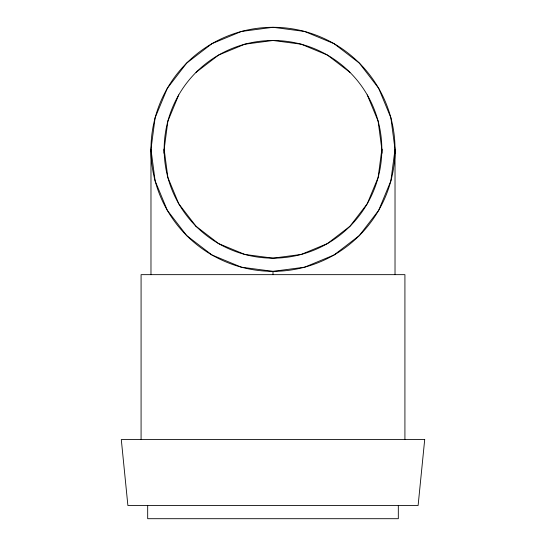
<?xml version="1.0" encoding="UTF-8"?>
<svg xmlns="http://www.w3.org/2000/svg" width="546" height="546" viewBox="0 0 546 546"><rect width="100%" height="100%" fill="white"/><g stroke="black" fill="none" stroke-linecap="round" stroke-linejoin="round"><path stroke-width="0.82" d="M381.831 149.358L378.125 177.491L367.253 203.74L349.959 226.283L327.416 243.577L301.167 254.45L273 258.162L244.833 254.45L218.584 243.577L196.041 226.283L178.747 203.74L167.875 177.491L164.169 149.358L164.169 153.317L164.169 149.324L167.875 121.157L178.747 94.908M381.831 149.324L381.831 153.317L381.831 149.324L378.125 121.157L367.253 94.908M150.976 274.652L150.976 149.324L155.132 117.745L167.322 88.316L186.718 63.043L211.985 43.646L241.421 31.456L273 27.3L304.579 31.456L334.015 43.646L359.282 63.043L378.678 88.316L390.868 117.745L395.024 149.324L390.868 180.91L378.678 210.34L359.282 235.613L334.015 255.002L304.579 267.192L273 271.348L241.421 267.192L211.985 255.002L186.718 235.613L167.322 210.34L155.132 180.91L150.976 149.358M395.024 149.358L395.024 153.317M196.041 72.365L218.584 55.071L244.833 44.199L273 40.493L301.167 44.199L327.416 55.071L349.959 72.365M404.92 439.55L404.92 274.652L141.08 274.652L141.08 439.55M398.321 505.507L398.321 518.7L147.679 518.7L147.679 505.507M395.024 149.324A122.024 122.024 0 0 1 211.985 255.002A122.024 122.024 0 0 1 211.985 43.646A122.024 122.024 0 0 1 395.024 149.324L395.024 274.652M273 271.348L273 274.652M424.706 439.55L418.113 505.507L127.887 505.507L121.294 439.55L424.706 439.55M196.041 226.283A108.831 108.831 0 0 0 378.125 177.491A108.831 108.831 0 0 0 244.833 44.199A108.831 108.831 0 0 0 196.041 226.283"/></g></svg>
